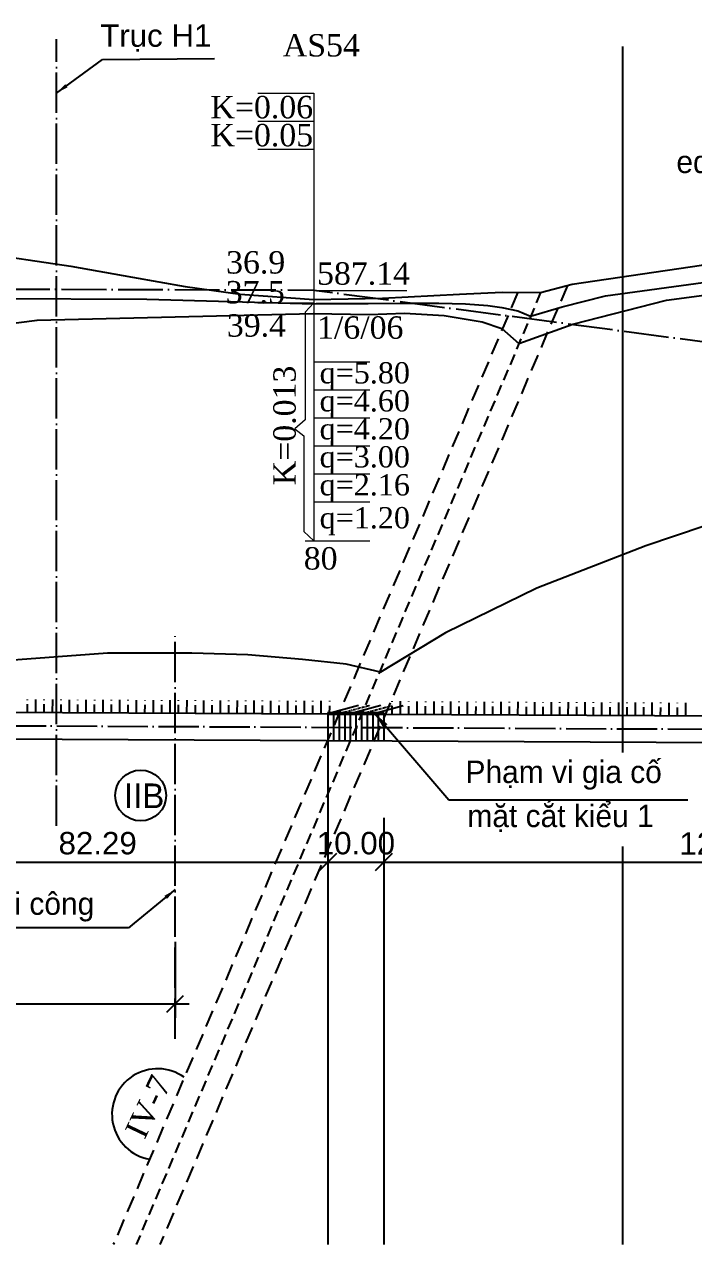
# Model space of a CAD drawing. Header units: inches. Extents: x 444671 to 463716, y 1783086 to 1794968.
# Drawn here: x 456560.1 to 456679.7, y 1788001.4 to 1788219.4 of the extents above; entities that cross this region are included whole.
import ezdxf

# ---------------------------------------------------------------- set-up
doc = ezdxf.new("R2010")
doc.units = ezdxf.units.IN
doc.header["$MEASUREMENT"] = 0
for name, pattern in [('ACAD_ISO04W100', [30, 24, -3, 0, -3]), ('DASHED2', [9.525, 6.35, -3.175]), ('EDQ-DD', [0.55, 0.4, -0.15]), ('HIDDEN', [0.375, 0.25, -0.125]), ('NG', [1.8, 0.8, -0.1, 0, -0.1, 0.8])]:
    doc.linetypes.add(name, pattern=pattern)
for name, color, linetype in [('4', 4, 'Continuous'), ('CONGTRINH', 2, 'Continuous'), ('CTTRINH', 4, 'Continuous'), ('Dc', 10, 'Continuous'), ('Dchat', 33, 'Continuous'), ('Dong', 252, 'HIDDEN'), ('Ghichu', 3, 'Continuous'), ('Khung_bang', 140, 'Continuous'), ('Text', 3, 'Continuous'), ('Tim', 1, 'ACAD_ISO04W100')]:
    doc.layers.add(name, color=color, linetype=linetype)
for name, color, linetype, lineweight in [('dgay', 1, 'Continuous', 25), ('DIACHAT', 33, 'Continuous', 25), ('HOKHOAN', 250, 'DASHED2', 20), ('tham', 145, 'Continuous', 13)]:
    doc.layers.add(name, color=color, linetype=linetype, lineweight=lineweight)
doc.styles.add('vn', font='')
doc.styles.add('VNARIAL', font='')
doc.styles.add('VnAvt', font='')
doc.styles.add('VNTHUONG', font='')
doc.styles.get('vn').set_extended_font_data('.VnArial')
doc.styles.get('VNARIAL').set_extended_font_data('.VnArial')
doc.styles.get('VnAvt').set_extended_font_data('.VnAvant')
doc.styles.get('VNTHUONG').set_extended_font_data('.VnTime')
doc.linetypes.add('_lA1', pattern='A,2,-0.2,["x",Standard,S=0.1,R=0,X=-0.1,Y=-0.05],-0.1', length=2.3)
doc.linetypes.add('_lA2', pattern='A,2,-0.2,["xx",Standard,S=0.1,R=0,X=-0.1,Y=-0.05],-0.18', length=2.38)
doc.linetypes.add('_lB', pattern='A,2,-0.2,["xxx",Standard,S=0.1,R=0,X=-0.1,Y=-0.05],-0.26', length=2.46)
doc.linetypes.add('NEN_DA1', pattern='A,1.5,-0.15,["Y",Standard,S=0.2,R=0,X=-0.15,Y=-0.2],-0.005', length=1.655)
doc.dimstyles.new('2000', dxfattribs={"dimscale": 2, "dimtxt": 2, "dimasz": 1.1, "dimexe": 1.1, "dimexo": 0, "dimgap": 0.6, "dimtad": 1, "dimzin": 1, "dimdsep": 46, "dimtxsty": 'VNARIAL', "dimblk": 'OBLIQUE', "dimcen": 1.1, "dimdle": 1.1, "dimclrd": 3, "dimclre": 3, "dimclrt": 7, "dimadec": 0, "dimazin": 3, "dimtfac": 1, "dimtmove": 0, "dimatfit": 1, "dimfxl": 0, "dimtolj": 1, "dimtzin": 0, "dimarcsym": 0})
doc.dimstyles.new('kt2000', dxfattribs={"dimscale": 0, "dimtxt": 4, "dimasz": 3, "dimexe": 2.5, "dimexo": 0, "dimgap": 1.3, "dimtad": 1, "dimzin": 0, "dimdsep": 46, "dimtxsty": 'VNARIAL', "dimblk1": 'OBLIQUE', "dimblk2": 'OBLIQUE', "dimsah": 1, "dimcen": 0.8, "dimdle": 2.5, "dimclrd": 256, "dimclre": 256, "dimclrt": 256, "dimaunit": 1, "dimadec": 1, "dimazin": 0, "dimtfac": 1, "dimtofl": 0, "dimtmove": 1, "dimatfit": 3, "dimfxl": 0, "dimtolj": 1, "dimtzin": 0, "dimarcsym": 0})

# ---------------------------------------------------------------- blocks, each defined once
blk = doc.blocks.new('_Oblique')
at = {"color": 0, "linetype": 'ByBlock', "lineweight": -2}
blk.add_line((-0.5, -0.5), (0.5, 0.5), dxfattribs=at)
blk = doc.blocks.new('*D42')
at = {"layer": 'Defpoints', "color": 0, "transparency": 16777216}
for p in [(456614.39, 1788078.47), (456624.39, 1788077.67), (456624.39, 1788069.78)]:
    blk.add_point(p, dxfattribs=at)
at = {"layer": 'Text', "lineweight": -2, "transparency": 16777216}
for p, q in [((456614.39, 1788078.47), (456614.39, 1788067.28)), ((456624.39, 1788077.67), (456624.39, 1788067.28)), ((456611.89, 1788069.78), (456626.89, 1788069.78))]:
    blk.add_line(p, q, dxfattribs=at)
at = {"layer": 'Text', "lineweight": -2, "transparency": 16777216, "xscale": 3, "yscale": 3, "zscale": 3, "rotation": 180}
blk.add_blockref('_Oblique', (456614.39, 1788069.78), dxfattribs=at)
at = {"layer": 'Text', "lineweight": -2, "transparency": 16777216, "xscale": 3, "yscale": 3, "zscale": 3}
blk.add_blockref('_Oblique', (456624.39, 1788069.78), dxfattribs=at)
at = {"layer": 'Text', "transparency": 16777216, "insert": (456619.39, 1788073.12), "char_height": 4, "attachment_point": 5, "style": 'VNARIAL'}
blk.add_mtext('\\A1;10.00', dxfattribs=at)
blk = doc.blocks.new('*D48')
at = {"layer": 'Defpoints', "color": 0, "transparency": 16777216}
for p in [(456337.1, 1788055.54), (456587.1, 1788055.54), (456587.1, 1788044.45)]:
    blk.add_point(p, dxfattribs=at)
at = {"layer": 'Text', "lineweight": -2, "transparency": 16777216}
for p, q in [((456337.1, 1788055.54), (456337.1, 1788041.95)), ((456587.1, 1788055.54), (456587.1, 1788041.95)), ((456334.6, 1788044.45), (456589.6, 1788044.45))]:
    blk.add_line(p, q, dxfattribs=at)
at = {"layer": 'Text', "lineweight": -2, "transparency": 16777216, "xscale": 3, "yscale": 3, "zscale": 3, "rotation": 180}
blk.add_blockref('_Oblique', (456337.1, 1788044.45), dxfattribs=at)
at = {"layer": 'Text', "lineweight": -2, "transparency": 16777216, "xscale": 3, "yscale": 3, "zscale": 3}
blk.add_blockref('_Oblique', (456587.1, 1788044.45), dxfattribs=at)
at = {"layer": 'Text', "transparency": 16777216, "insert": (456462.1, 1788047.79), "char_height": 4, "attachment_point": 5, "style": 'VNARIAL'}
blk.add_mtext('\\A1;250.00', dxfattribs=at)
blk = doc.blocks.new('*D54')
at = {"layer": 'Defpoints', "color": 0, "transparency": 16777216}
for p in [(456532.1, 1788078.57), (456614.39, 1788078.57), (456614.39, 1788069.78)]:
    blk.add_point(p, dxfattribs=at)
at = {"layer": 'Text', "lineweight": -2, "transparency": 16777216}
for p, q in [((456532.1, 1788078.57), (456532.1, 1788067.28)), ((456614.39, 1788078.57), (456614.39, 1788067.28)), ((456529.6, 1788069.78), (456616.89, 1788069.78))]:
    blk.add_line(p, q, dxfattribs=at)
at = {"layer": 'Text', "lineweight": -2, "transparency": 16777216, "xscale": 3, "yscale": 3, "zscale": 3, "rotation": 180}
blk.add_blockref('_Oblique', (456532.1, 1788069.78), dxfattribs=at)
at = {"layer": 'Text', "lineweight": -2, "transparency": 16777216, "xscale": 3, "yscale": 3, "zscale": 3}
blk.add_blockref('_Oblique', (456614.39, 1788069.78), dxfattribs=at)
at = {"layer": 'Text', "transparency": 16777216, "insert": (456573.24, 1788073.12), "char_height": 4, "attachment_point": 5, "style": 'VNARIAL'}
blk.add_mtext('\\A1;82.29', dxfattribs=at)
blk = doc.blocks.new('*D43')
at = {"layer": 'Defpoints', "color": 0, "transparency": 16777216}
for p in [(456624.39, 1788077.67), (456747.1, 1788077.67), (456747.1, 1788069.78)]:
    blk.add_point(p, dxfattribs=at)
at = {"layer": 'Text', "lineweight": -2, "transparency": 16777216}
for p, q in [((456624.39, 1788077.67), (456624.39, 1788067.28)), ((456747.1, 1788077.67), (456747.1, 1788067.28)), ((456621.89, 1788069.78), (456749.6, 1788069.78))]:
    blk.add_line(p, q, dxfattribs=at)
at = {"layer": 'Text', "lineweight": -2, "transparency": 16777216, "xscale": 3, "yscale": 3, "zscale": 3, "rotation": 180}
blk.add_blockref('_Oblique', (456624.39, 1788069.78), dxfattribs=at)
at = {"layer": 'Text', "lineweight": -2, "transparency": 16777216, "xscale": 3, "yscale": 3, "zscale": 3}
blk.add_blockref('_Oblique', (456747.1, 1788069.78), dxfattribs=at)
at = {"layer": 'Text', "transparency": 16777216, "insert": (456685.74, 1788073.09), "char_height": 4, "attachment_point": 5, "style": 'VNARIAL'}
blk.add_mtext('\\A1;122.71', dxfattribs=at)

msp = doc.modelspace()

# ---------------------------------------------------------------- linework, layer by layer
at = {"layer": '4', "linetype": 'NEN_DA1', "ltscale": 8}
for p, q in [((456614.3876, 1788096.1981), (456532.102, 1788096.6095)), ((459287.1317, 1788082.8344), (456624.3876, 1788096.1481)), ((456493.0356, 1788092.1048), (459287.0722, 1788078.1346))]:
    msp.add_line(p, q, dxfattribs=at)
at = {"layer": '4', "linetype": 'NEN_DA1', "ltscale": 20}
msp.add_line((456624.3876, 1788096.4481), (456614.3876, 1788096.4981), dxfattribs=at)
at = {"layer": 'CONGTRINH', "color": 3}
for points in [[(456614.3876, 1788096.4981), (456614.3876, 1788091.553)], [(456624.3876, 1788096.4481), (456624.3876, 1788091.498)]]:
    msp.add_lwpolyline(points, dxfattribs=at)
at = {"layer": 'CONGTRINH', "color": 7, "flags": 128}
for points in [[(456614.3878, 1788096.3266), (456619.8489, 1788097.7899)], [(456618.3878, 1788096.3136), (456623.8489, 1788097.7769)], [(456622.388, 1788096.2716), (456627.8491, 1788097.7349)]]:
    msp.add_lwpolyline(points, dxfattribs=at)
at = {"layer": 'CTTRINH', "color": 4, "linetype": 'ByBlock'}
for p, q in [((456562.1956, 1788096.4591), (456562.2073, 1788098.809)), ((456565.1955, 1788096.4441), (456565.2073, 1788098.794)), ((456568.1955, 1788096.4291), (456568.2073, 1788098.779)), ((456571.1955, 1788096.4141), (456571.2072, 1788098.764)), ((456574.1954, 1788096.3991), (456574.2072, 1788098.749)), ((456577.1954, 1788096.3841), (456577.2071, 1788098.734)), ((456580.1954, 1788096.3691), (456580.2071, 1788098.719)), ((456583.1953, 1788096.3541), (456583.2071, 1788098.704)), ((456586.1953, 1788096.3391), (456586.207, 1788098.689)), ((456589.1952, 1788096.3241), (456589.207, 1788098.674)), ((456592.1952, 1788096.3091), (456592.207, 1788098.659)), ((456595.1952, 1788096.2941), (456595.2069, 1788098.644)), ((456598.1951, 1788096.2791), (456598.2069, 1788098.629)), ((456601.1951, 1788096.2641), (456601.2068, 1788098.614)), ((456604.1951, 1788096.2491), (456604.2068, 1788098.599)), ((456607.195, 1788096.2341), (456607.2068, 1788098.584)), ((456610.195, 1788096.2191), (456610.2067, 1788098.569)), ((456613.1949, 1788096.2041), (456613.2067, 1788098.554)), ((456627.3454, 1788096.1333), (456627.3572, 1788098.4833)), ((456630.3454, 1788096.1183), (456630.3571, 1788098.4683)), ((456633.3454, 1788096.1033), (456633.3571, 1788098.4533)), ((456636.3453, 1788096.0883), (456636.3571, 1788098.4383)), ((456639.3453, 1788096.0733), (456639.357, 1788098.4233)), ((456642.3452, 1788096.0583), (456642.357, 1788098.4083)), ((456645.3452, 1788096.0433), (456645.357, 1788098.3933)), ((456648.3452, 1788096.0283), (456648.3569, 1788098.3783)), ((456651.3451, 1788096.0133), (456651.3569, 1788098.3633)), ((456654.3451, 1788095.9983), (456654.3568, 1788098.3483)), ((456657.3451, 1788095.9833), (456657.3568, 1788098.3333)), ((456660.345, 1788095.9683), (456660.3568, 1788098.3183)), ((456663.345, 1788095.9533), (456663.3567, 1788098.3033)), ((456666.3449, 1788095.9383), (456666.3567, 1788098.2883)), ((456669.3449, 1788095.9233), (456669.3567, 1788098.2733)), ((456672.3449, 1788095.9083), (456672.3566, 1788098.2583)), ((456675.3448, 1788095.8933), (456675.3566, 1788098.2433)), ((456678.3448, 1788095.8783), (456678.3565, 1788098.2283))]:
    msp.add_line(p, q, dxfattribs=at)
at = {"layer": 'Dc', "color": 0, "lineweight": 13}
for points in [[(456611.8883, 1788207.1494), (456611.8883, 1788127.1494)], [(456610.3161, 1788127.1494), (456613.2969, 1788127.1494)]]:
    msp.add_lwpolyline(points, dxfattribs=at)
at = {"layer": 'Dchat', "linetype": '_lA1', "ltscale": 10, "flags": 128}
msp.add_lwpolyline([(456116.5964, 1788157.7096), (456125.5268, 1788157.2357), (456130.5862, 1788157.198), (456146.3863, 1788155.3698), (456169.2576, 1788153.4094), (456178.0412, 1788153.0608), (456199.5739, 1788151.6574), (456205.9785, 1788151.0903), (456227.2159, 1788151.154), (456243.0494, 1788150.4662), (456253.7439, 1788150.0504), (456274.2817, 1788148.5887), (456282.2918, 1788147.755), (456287.9272, 1788146.6439), (456301.0981, 1788148.6693), (456315.9774, 1788150.0415), (456335.7338, 1788152.8409), (456347.2111, 1788154.0159), (456364.0067, 1788157.8123), (456374.2111, 1788161.3903), (456391.4158, 1788166.5556), (456394.8018, 1788167.3258), (456422.4195, 1788171.9218), (456457.012, 1788174.8744), (456475.957, 1788178.1002), (456487.8541, 1788179.7397), (456506.6921, 1788182.204), (456519.3828, 1788182.3912), (456542.1447, 1788180.3476), (456551.5574, 1788178.7121), (456568.4441, 1788176.2414), (456579.4577, 1788174.2795), (456588.8758, 1788172.6144), (456598.7155, 1788171.215), (456611.8883, 1788170.2494), (456624.1408, 1788170.5086), (456637.8772, 1788171.2115), (456645.5398, 1788171.585), (456652.4018, 1788171.5024), (456658.0618, 1788172.9858), (456681.1386, 1788176.3967), (456712.0692, 1788180.4284), (456744.8825, 1788182.0411), (456782.8791, 1788183.6512), (456795.3776, 1788183.8247), (456808.0762, 1788183.1144), (456821.6904, 1788183.1144), (456828.9954, 1788182.5809), (456832.4357, 1788182.3451), (456847.4031, 1788187.0508), (456867.8212, 1788192.6377), (456886.8141, 1788196.6177), (456907.8807, 1788200.3592), (456917.6812, 1788201.6561), (456944.529, 1788206.1784), (456967.5568, 1788209.9779), (456984.333, 1788211.8406), (456998.2596, 1788213.0051), (457010.0825, 1788213.6216), (457019.3491, 1788213.6295), (457025.1911, 1788213.3607)], dxfattribs=at)
at = {"layer": 'Dchat', "linetype": '_lA2', "ltscale": 10, "flags": 128}
msp.add_lwpolyline([(456513.0002, 1788163.9883), (456535.206, 1788168.5678), (456554.868, 1788170.4678), (456582.0488, 1788170.3491), (456611.907, 1788169.5106), (456612.2987, 1788169.5556), (456621.5773, 1788169.5731), (456629.0439, 1788169.6128), (456634.2236, 1788169.6116), (456638.9498, 1788169.4925), (456642.9404, 1788169.168), (456645.4743, 1788168.8576), (456648.3064, 1788168.2463), (456650.6076, 1788167.2809), (456656.26, 1788168.9436), (456663.9733, 1788170.92), (456682.7399, 1788173.5084), (456698.9666, 1788175.546), (456710.9455, 1788176.7346), (456725.511, 1788178.0122), (456744.4006, 1788179.1185), (456762.3717, 1788180.0355), (456783.4309, 1788181.2575), (456800.7203, 1788181.2615), (456810.6724, 1788180.9828), (456819.1816, 1788180.7917), (456822.1455, 1788180.6006), (456824.2841, 1788180.1311), (456827.2196, 1788179.2795), (456830.2643, 1788177.1849), (456838.2684, 1788180.1966), (456853.3281, 1788184.3232), (456871.7884, 1788189.1779), (456887.3041, 1788192.1846), (456914.9636, 1788196.0297), (456958.6619, 1788202.1748), (456987.2114, 1788204.6675), (457000.2453, 1788204.6675), (457009.6392, 1788204.1981), (457016.802, 1788203.9634), (457025.1921, 1788204.6553)], dxfattribs=at)
at = {"layer": 'Dchat', "linetype": '_lB', "ltscale": 10, "flags": 128}
for points in [[(456508.3557, 1788152.8789), (456515.24, 1788157.7307), (456532.4816, 1788162.7756), (456562.4438, 1788166.598), (456611.7559, 1788167.757), (456621.7799, 1788167.6142), (456628.0688, 1788167.8262), (456635.1394, 1788167.4192), (456641.9673, 1788166.3048), (456645.4371, 1788165.0664), (456648.5312, 1788162.3954), (456658.1487, 1788165.8859), (456674.8631, 1788170.1205), (456700.8577, 1788173.5822), (456731.2423, 1788175.441), (456754.6178, 1788176.6802), (456757.6978, 1788176.5511), (456771.7647, 1788177.0841), (456785.0016, 1788177.1728), (456791.5757, 1788176.9065), (456801.348, 1788176.4626), (456809.1658, 1788175.486), (456815.0291, 1788174.5982), (456821.674, 1788173.3985), (456824.0014, 1788172.6767), (456825.7969, 1788171.7796), (456827.4173, 1788170.5818), (456835.1147, 1788173.1418), (456849.9555, 1788176.9497), (456870.0507, 1788180.6976), (456902.0392, 1788186.7607), (456950.0404, 1788194.2919), (456985.8374, 1788196.672), (456996.2396, 1788196.3684), (457006.6497, 1788195.9226), (457014.0962, 1788196.3734), (457024.9128, 1788196.8702)], [(457022.9158, 1788148.8894), (457005.1871, 1788148.7049), (457005.1871, 1788148.7049), (457005.1871, 1788148.7049), (456978.4351, 1788148.2677), (456958.3768, 1788150.6974), (456943.1812, 1788152.5197), (456932.8481, 1788153.4308), (456914.6133, 1788153.7345), (456892.1237, 1788153.4308), (456867.2813, 1788151.9966), (456865.3313, 1788151.7224), (456843.6295, 1788148.3548), (456829.4126, 1788145.4077), (456821.674, 1788142.7985), (456819.2906, 1788141.4041), (456816.1564, 1788139.4539), (456812.7749, 1788136.6218), (456807.2516, 1788139.0033), (456803.1915, 1788140.3144), (456798.7698, 1788141.2517), (456792.6061, 1788142.0551), (456781.3349, 1788142.8583), (456769.842, 1788142.8403), (456754.928, 1788141.6427), (456738.0777, 1788139.6769), (456717.9206, 1788137.6837), (456700.6339, 1788134.8638), (456686.9387, 1788131.5516), (456671.1875, 1788126.2333), (456651.699, 1788118.6816), (456635.3924, 1788110.7324), (456623.7707, 1788103.6796), (456617.6744, 1788105.1212), (456609.8611, 1788105.9578), (456600.0944, 1788106.7944), (456590.0487, 1788107.0733), (456574.9802, 1788107.0733), (456555.7259, 1788105.679), (456541.2155, 1788103.4481), (456527.9781, 1788099.6892), (456517.2917, 1788095.7111)]]:
    msp.add_lwpolyline(points, dxfattribs=at)
at = {"layer": 'Dchat', "color": 3}
msp.add_circle((456580.9203, 1788081.6618), 4.5375, dxfattribs=at)
at = {"layer": 'dgay', "color": 1, "linetype": 'HIDDEN', "ltscale": 12}
for points in [[(456657.1725, 1788172.7527), (456584.3607, 1788001.4331)], [(456648.3345, 1788171.5514), (456576.0332, 1788001.4331)]]:
    msp.add_lwpolyline(points, dxfattribs=at)
at = {"layer": 'dgay', "color": 8, "linetype": 'HIDDEN', "ltscale": 8}
msp.add_lwpolyline([(456652.4018, 1788171.5024), (456580.1213, 1788001.4331)], dxfattribs=at)
at = {"layer": 'DIACHAT', "color": 3, "linetype": 'NG', "ltscale": 10, "flags": 128}
msp.add_lwpolyline([(456365.654, 1788159.7142), (456381.2599, 1788161.8985), (456422.3601, 1788168.0552), (456452.8904, 1788171.8541), (456515.5764, 1788172.2742), (456611.8883, 1788171.9494), (456718.9934, 1788157.7742), (456821.6904, 1788144.321), (456859.0988, 1788144.4872), (456882.8819, 1788145.8991), (456910.8081, 1788148.7192), (456939.5298, 1788152.0405), (456978.9147, 1788154.7317), (457012.1422, 1788158.2094), (457025.1911, 1788159.615)], dxfattribs=at)
at = {"layer": 'Dong', "linetype": 'ByBlock'}
for p, q in [((456667.102, 1788001.4331), (456667.102, 1788215.4456)), ((456614.3876, 1788096.1981), (456624.3876, 1788096.1481)), ((456614.3886, 1788096.3981), (456624.3886, 1788096.3481))]:
    msp.add_line(p, q, dxfattribs=at)
at = {"layer": 'Dong', "color": 3, "ltscale": 6}
for p, q in [((456560.6956, 1788096.4666), (456560.7074, 1788098.8165)), ((456563.6956, 1788096.4516), (456563.7073, 1788098.8015)), ((456566.6955, 1788096.4366), (456566.7073, 1788098.7865)), ((456569.6955, 1788096.4216), (456569.7072, 1788098.7715)), ((456572.6955, 1788096.4066), (456572.7072, 1788098.7565)), ((456575.6954, 1788096.3916), (456575.7072, 1788098.7415)), ((456578.6954, 1788096.3766), (456578.7071, 1788098.7265)), ((456581.6953, 1788096.3616), (456581.7071, 1788098.7115)), ((456584.6953, 1788096.3466), (456584.7071, 1788098.6965)), ((456587.6953, 1788096.3316), (456587.707, 1788098.6815)), ((456590.6952, 1788096.3166), (456590.707, 1788098.6665)), ((456593.6952, 1788096.3016), (456593.7069, 1788098.6515)), ((456596.6952, 1788096.2866), (456596.7069, 1788098.6365)), ((456599.6951, 1788096.2716), (456599.7069, 1788098.6215)), ((456602.6951, 1788096.2566), (456602.7068, 1788098.6065)), ((456605.695, 1788096.2416), (456605.7068, 1788098.5915)), ((456608.695, 1788096.2266), (456608.7068, 1788098.5765)), ((456611.695, 1788096.2116), (456611.7067, 1788098.5615)), ((456614.6949, 1788096.1966), (456614.7067, 1788098.5465)), ((456625.8455, 1788096.1408), (456625.8572, 1788098.4908)), ((456628.8454, 1788096.1258), (456628.8572, 1788098.4758)), ((456631.8454, 1788096.1108), (456631.8571, 1788098.4608)), ((456634.8453, 1788096.0958), (456634.8571, 1788098.4458)), ((456637.8453, 1788096.0808), (456637.8571, 1788098.4308)), ((456640.8453, 1788096.0658), (456640.857, 1788098.4158)), ((456643.8452, 1788096.0508), (456643.857, 1788098.4008)), ((456646.8452, 1788096.0358), (456646.8569, 1788098.3858)), ((456649.8452, 1788096.0208), (456649.8569, 1788098.3708)), ((456652.8451, 1788096.0058), (456652.8569, 1788098.3558)), ((456655.8451, 1788095.9908), (456655.8568, 1788098.3408)), ((456658.845, 1788095.9758), (456658.8568, 1788098.3258)), ((456661.845, 1788095.9608), (456661.8568, 1788098.3108)), ((456664.845, 1788095.9458), (456664.8567, 1788098.2958)), ((456667.8449, 1788095.9308), (456667.8567, 1788098.2808)), ((456670.8449, 1788095.9158), (456670.8566, 1788098.2658)), ((456673.8449, 1788095.9008), (456673.8566, 1788098.2508)), ((456676.8448, 1788095.8858), (456676.8566, 1788098.2358))]:
    msp.add_line(p, q, dxfattribs=at)
at = {"layer": 'Dong', "color": 3, "ltscale": 0.1}
for points in [[(456616.3876, 1788096.3109), (456621.8487, 1788097.7742)], [(456620.3878, 1788096.269), (456625.8489, 1788097.7322)]]:
    msp.add_lwpolyline(points, dxfattribs=at)
at = {"layer": 'Dong', "linetype": 'ByBlock'}
for points in [[(456614.3876, 1788093.8481), (456614.3876, 1788001.4331)], [(456624.3876, 1788069.9643), (456624.3876, 1788001.4331)]]:
    msp.add_lwpolyline(points, dxfattribs=at)
at = {"layer": 'HOKHOAN', "linetype": 'EDQ-DD', "ltscale": 0.5, "flags": 128}
msp.add_lwpolyline([(456611.8883, 1788207.1494), (456611.8883, 1788127.1494)], dxfattribs=at)
at = {"layer": 'HOKHOAN', "ltscale": 0.5}
msp.add_lwpolyline([(456610.3161, 1788127.1494), (456613.2969, 1788127.1494)], dxfattribs=at)
at = {"layer": 'Khung_bang', "ltscale": 29}
for points in [[(456615.3876, 1788096.4131), (456615.3876, 1788091.553)], [(456616.3876, 1788096.4131), (456616.3876, 1788091.553)], [(456617.3876, 1788096.3831), (456617.3876, 1788091.498)], [(456618.3876, 1788096.3781), (456618.3876, 1788091.498)], [(456619.3876, 1788096.3731), (456619.3876, 1788091.498)], [(456620.3876, 1788096.3681), (456620.3876, 1788091.498)], [(456621.3876, 1788096.3631), (456621.3876, 1788091.498)], [(456622.3876, 1788096.3581), (456622.3876, 1788091.498)], [(456623.3876, 1788096.3581), (456623.3876, 1788091.498)]]:
    msp.add_lwpolyline(points, dxfattribs=at)
msp.add_arc((456583.9505, 1788024.6997), 8.1549, 54.268333, 259.939574, dxfattribs=at)
at = {"layer": 'tham'}
for points in [[(456601.8883, 1788207.1494), (456611.8883, 1788207.1494)], [(456601.8883, 1788202.1494), (456611.8883, 1788202.1494)], [(456601.8883, 1788197.1494), (456611.8883, 1788197.1494)], [(456601.8883, 1788169.6494), (456611.8883, 1788169.6494)], [(456611.8883, 1788169.6494), (456610.2996, 1788168.0253), (456610.2996, 1788148.745), (456608.4903, 1788147.1449), (456610.0927, 1788145.9003), (456610.0927, 1788128.8322), (456611.8883, 1788127.1494)], [(456611.8883, 1788159.1494), (456621.8883, 1788159.1494)], [(456611.8883, 1788154.1494), (456621.8883, 1788154.1494)], [(456611.8883, 1788149.1494), (456621.8883, 1788149.1494)], [(456611.8883, 1788144.1494), (456621.8883, 1788144.1494)], [(456611.8883, 1788139.1494), (456621.8883, 1788139.1494)], [(456611.8883, 1788134.1494), (456621.8883, 1788134.1494)], [(456611.8883, 1788127.1494), (456621.8883, 1788127.1494)]]:
    msp.add_lwpolyline(points, dxfattribs=at)
at = {"layer": 'tham', "color": 4}
msp.add_lwpolyline([(456612.007, 1788171.9021), (456628.4713, 1788171.9021)], dxfattribs=at)
at = {"layer": 'Tim', "ltscale": 0.3}
msp.add_line((456493.1353, 1788094.4543), (459287.102, 1788080.4845), dxfattribs=at)
for points in [[(456565.88, 1788076.219), (456565.88, 1788216.7545)], [(456587.102, 1788038.2036), (456587.102, 1788110.9923)]]:
    msp.add_lwpolyline(points, dxfattribs=at)

# ---------------------------------------------------------------- texts
at = {"layer": 'CTTRINH', "color": 7, "lineweight": 13, "insert": (456573.6888, 1788219.4112), "char_height": 4, "attachment_point": 1, "style": 'vn'}
msp.add_mtext('Trôc H1', dxfattribs=at)
at = {"layer": 'Dc', "color": 3, "lineweight": 13, "insert": (456676.6549, 1788196.8562), "char_height": 4, "width": 246.246276, "attachment_point": 1}
msp.add_mtext('{\\fGeo TimesP|b0|i0|c0|p34;edQ+IA1}', dxfattribs=at)
at = {"layer": 'Dc', "color": 0, "lineweight": 13, "insert": (456578.0099, 1788021.7857), "char_height": 4, "width": 99.811402, "attachment_point": 1, "rotation": 64.503077}
msp.add_mtext('{\\f.VnTime|b0|i0|c0|p34;IV-7}', dxfattribs=at)
at = {"layer": 'Dchat', "color": 3, "style": 'VnAvt'}
msp.add_text('IIB', height=4.4, dxfattribs=at).set_placement((456577.9534, 1788079.4047))
at = {"layer": 'HOKHOAN', "style": 'VNTHUONG'}
for s, p in [('36.9', (456596.19, 1788174.9072)), ('37.5', (456596.1188, 1788169.573)), ('39.4', (456596.3252, 1788163.6346))]:
    msp.add_text(s, height=4, dxfattribs=at).set_placement(p)
at = {"layer": 'HOKHOAN', "char_height": 4, "width": 16.635234, "attachment_point": 1, "style": 'VNTHUONG'}
for s, insert in [('{\\f.VnTime|b0|i0|c0|p34;AS54}', (456606.3293, 1788217.6826)), ('{\\f.VnTime|b0|i0|c0|p34;80}', (456610.0701, 1788126.0213))]:
    msp.add_mtext(s, dxfattribs=dict(at, insert=insert))
at = {"layer": 'tham', "style": 'VNTHUONG'}
for s, height, p in [('K=0.06', 4, (456593.3976, 1788202.6309)), ('K=0.05', 4, (456593.3976, 1788197.6309)), ('q=5.80', 3.8, (456612.896, 1788155.2668)), ('q=4.60', 3.8, (456612.896, 1788150.2668)), ('q=4.20', 3.8, (456612.896, 1788145.2668)), ('q=3.00', 3.8, (456612.896, 1788140.2668)), ('q=2.16', 3.8, (456612.896, 1788135.2668)), ('q=1.20', 3.8, (456612.896, 1788129.3801))]:
    msp.add_text(s, height=height, dxfattribs=at).set_placement(p)
at = {"layer": 'tham', "color": 4, "style": 'VNTHUONG'}
for s, p in [('587.14', (456612.4407, 1788172.9098)), ('1/6/06', (456612.4407, 1788163.2571))]:
    msp.add_text(s, height=4, dxfattribs=at).set_placement(p)
at = {"layer": 'tham', "style": 'VNTHUONG'}
msp.add_text('K=0.013', height=4, rotation=90, dxfattribs=at).set_placement((456608.6229, 1788137.0884))

# ---------------------------------------------------------------- dimensions: what is measured, and where the dimension line sits
at = {"layer": 'Text', "color": 3}
dim = msp.add_aligned_dim(p1=(456532.102, 1788078.5701), p2=(456614.3876, 1788078.5701), distance=-8.792, dimstyle='kt2000', override={"dimscale": 1, "dimarcsym": 1}, dxfattribs=at)
dim.commit()
dim.dimension.update_dxf_attribs({"geometry": '*D54', "text_midpoint": (456573.2448, 1788073.1204)})
dim = msp.add_linear_dim(base=(456624.3876, 1788069.7781), p1=(456614.3876, 1788078.4658), p2=(456624.3876, 1788077.6658), dimstyle='kt2000', override={"dimscale": 1}, dxfattribs=at)
dim.commit()
dim.dimension.update_dxf_attribs({"geometry": '*D42', "text_midpoint": (456619.3876, 1788069.7781), "dimtype": 160})
dim = msp.add_linear_dim(base=(456587.102, 1788044.4506), p1=(456337.102, 1788055.536), p2=(456587.102, 1788055.536), dimstyle='kt2000', override={"dimscale": 1, "dimarcsym": 1}, dxfattribs=at)
dim.commit()
dim.dimension.update_dxf_attribs({"geometry": '*D48', "text_midpoint": (456462.102, 1788047.7928)})

# ---------------------------------------------------------------- leaders
at = {"layer": 'CONGTRINH', "color": 3}
msp.add_leader([(456565.88, 1788207.1561), (456574.1054, 1788213.1472), (456594.102, 1788213.3304)], dimstyle='2000', override={"dimgap": 0.6, "dimtad": 0}, dxfattribs=at)
at = {"layer": 'Text'}
msp.add_leader([(456622.7047, 1788096.3565), (456635.989, 1788080.9106)], dimstyle='kt2000', override={"dimscale": 1, "dimtad": 0}, dxfattribs=at)

# ---------------------------------------------------------------- next in the draw order: wipeouts: each hides what was drawn before it
for points in [[(456637.5716, 1788080.7651), (456679.6207, 1788080.7651), (456679.6207, 1788089.2889), (456637.5716, 1788089.2889)], [(456526.0468, 1788057.7155), (456579.0966, 1788057.7155), (456579.0966, 1788065.7448), (456526.0468, 1788065.7448)]]:
    msp.add_wipeout(points).dxf.layer = 'Ghichu'

# ---------------------------------------------------------------- next in the draw order: texts
at = {"layer": 'Ghichu', "char_height": 4, "attachment_point": 1, "style": 'VnAvt'}
for s, insert in [('Ph¹m vi gia cè', (456638.9716, 1788087.8889)), ('Tim ng¸ch thi c«ng', (456527.4468, 1788064.3448))]:
    msp.add_mtext(s, dxfattribs=dict(at, insert=insert))

# ---------------------------------------------------------------- next in the draw order: leaders
at = {"layer": 'CONGTRINH', "color": 3}
msp.add_leader([(456587.102, 1788064.8526), (456578.7297, 1788058.0037), (456527.3796, 1788058.0037)], dimstyle='2000', override={"dimgap": 0.6, "dimtad": 0}, dxfattribs=at)

# ---------------------------------------------------------------- next in the draw order: wipeouts: each hides what was drawn before it
msp.add_wipeout([(456637.911, 1788072.5865), (456677.8663, 1788072.5865), (456677.8663, 1788081.4143), (456637.911, 1788081.4143)]).dxf.layer = 'Ghichu'

# ---------------------------------------------------------------- next in the draw order: linework, layer by layer
at = {"layer": 'Text'}
msp.add_line((456635.989, 1788080.9106), (456678.7037, 1788080.9106), dxfattribs=at)

# ---------------------------------------------------------------- next in the draw order: texts
at = {"layer": 'Ghichu', "insert": (456639.311, 1788080.0143), "char_height": 4, "attachment_point": 1, "style": 'VnAvt'}
msp.add_mtext('mÆt c¾t kiÓu 1', dxfattribs=at)

# ---------------------------------------------------------------- next in the draw order: dimensions: what is measured, and where the dimension line sits
at = {"layer": 'Text', "color": 3}
dim = msp.add_linear_dim(base=(456747.102, 1788069.7781), p1=(456624.3876, 1788077.6658), p2=(456747.102, 1788077.6658), dimstyle='kt2000', override={"dimscale": 1, "dimarcsym": 1}, dxfattribs=at)
dim.commit()
dim.dimension.update_dxf_attribs({"geometry": '*D43', "text_midpoint": (456685.7448, 1788073.0863)})

doc.saveas('drawing.dxf')
